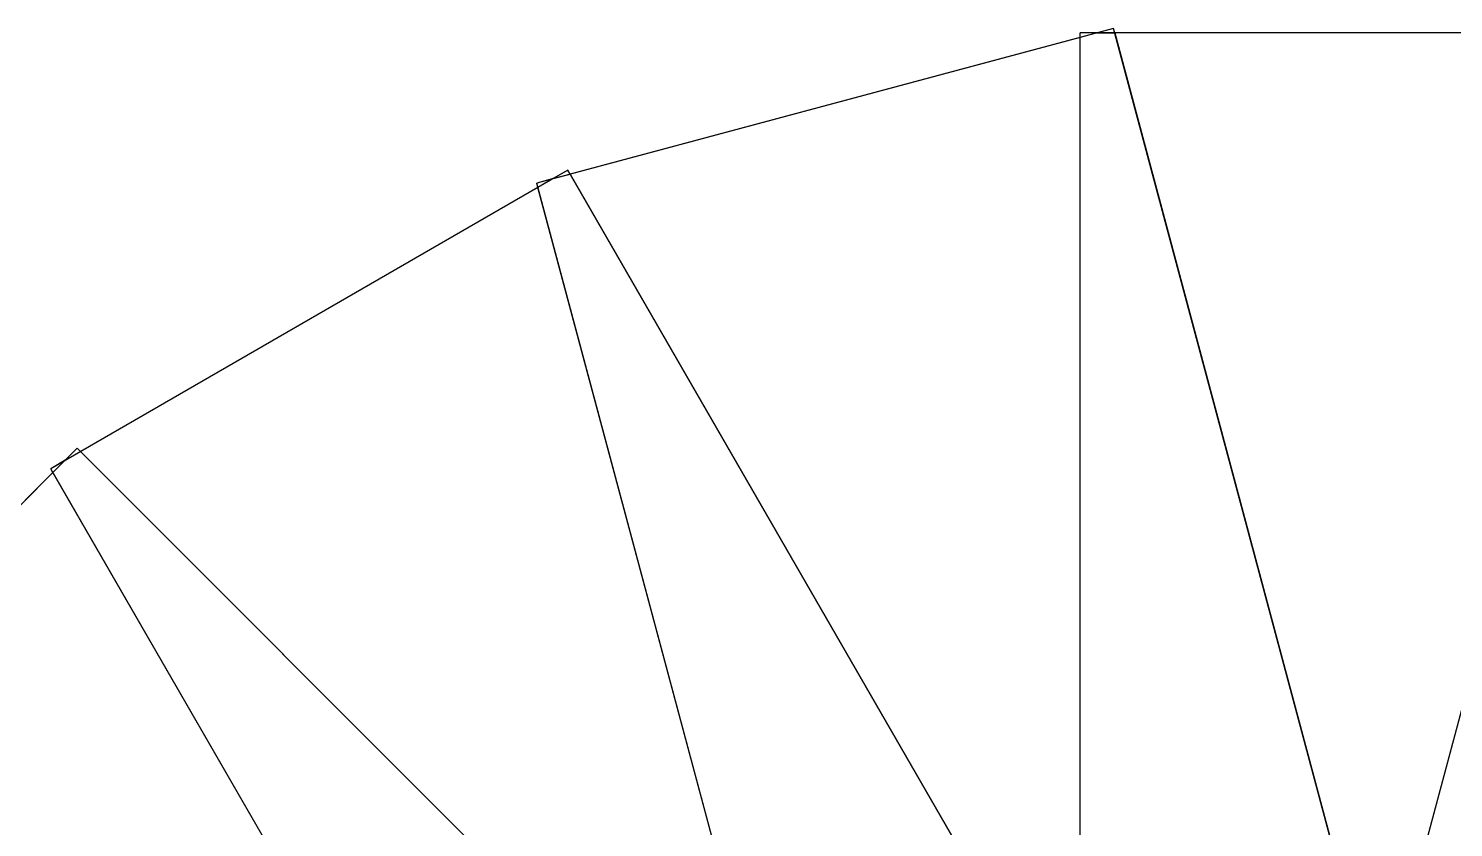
# Model space of a CAD drawing. Header units: millimetres. Extents: x -12.2 to 12.2, y -12.2 to 12.2.
# Drawn here: x -7.69 to 0.43, y 7.66 to 12.21 of the extents above; entities that cross this region are included whole.
import ezdxf

# ---------------------------------------------------------------- set-up
doc = ezdxf.new("R2010")
doc.units = ezdxf.units.MM
doc.layers.add('Part', color=7, linetype='CONTINUOUS')

msp = doc.modelspace()

# ---------------------------------------------------------------- linework, layer by layer
at = {"layer": 'Part'}
for p, q in [((-1.5108, 12.2069, 97.25), (-4.6058, 11.3776, 97.25)), ((-1.5108, 12.2069, 25.25), (-4.6058, 11.3776, 25.25)), ((-1.5108, 12.2069, 43.25), (-4.6058, 11.3776, 43.25)), ((-1.5108, 12.2069, 61.25), (-4.6058, 11.3776, 61.25)), ((-1.5108, 12.2069, 79.25), (-4.6058, 11.3776, 79.25)), ((-1.5108, 12.2069, 97.25), (-4.6058, 11.3776, 97.25)), ((-1.5108, 12.2069, 79.25), (-4.6058, 11.3776, 79.25)), ((-1.5108, 12.2069, 61.25), (-4.6058, 11.3776, 61.25)), ((-1.5108, 12.2069, 43.25), (-4.6058, 11.3776, 43.25)), ((-1.5108, 12.2069, 25.25), (-4.6058, 11.3776, 25.25)), ((-1.5108, 12.2069, 7.25), (-4.6058, 11.3776, 7.25)), ((-1.5108, 12.2069, 7.25), (-4.6058, 11.3776, 7.25)), ((-1.7, 4.7021, 94.5), (-1.7, 12.182, 94.5)), ((-1.7, 12.182, 94.5), (-1.7, 12.182, 96.5)), ((-1.7, 12.1562, 96.5), (-1.7, 12.182, 96.5)), ((-1.7, 4.7021, 94.5), (-1.7, 12.182, 94.5)), ((1.5042, 12.182, 94.5), (-1.7, 12.182, 94.5)), ((-1.7, 4.7021, 76.5), (-1.7, 12.182, 76.5)), ((-1.7, 12.182, 76.5), (-1.7, 12.182, 78.5)), ((-1.7, 12.1562, 78.5), (-1.7, 12.182, 78.5)), ((-1.7, 4.7021, 76.5), (-1.7, 12.182, 76.5)), ((1.5042, 12.182, 76.5), (-1.7, 12.182, 76.5)), ((-1.7, 4.7021, 58.5), (-1.7, 12.182, 58.5)), ((-1.7, 12.182, 58.5), (-1.7, 12.182, 60.5)), ((-1.7, 12.1562, 60.5), (-1.7, 12.182, 60.5)), ((-1.7, 4.7021, 58.5), (-1.7, 12.182, 58.5)), ((1.5042, 12.182, 58.5), (-1.7, 12.182, 58.5)), ((-1.7, 4.7021, 40.5), (-1.7, 12.182, 40.5)), ((-1.7, 12.182, 40.5), (-1.7, 12.182, 42.5)), ((-1.7, 12.1562, 42.5), (-1.7, 12.182, 42.5)), ((-1.7, 4.7021, 40.5), (-1.7, 12.182, 40.5)), ((1.5042, 12.182, 40.5), (-1.7, 12.182, 40.5)), ((-1.7, 4.7021, 22.5), (-1.7, 12.182, 22.5)), ((-1.7, 12.182, 22.5), (-1.7, 12.182, 24.5)), ((-1.7, 12.1562, 24.5), (-1.7, 12.182, 24.5)), ((-1.7, 4.7021, 22.5), (-1.7, 12.182, 22.5)), ((1.5042, 12.182, 22.5), (-1.7, 12.182, 22.5)), ((-1.6038, 12.182, 96.5), (-1.7, 12.182, 96.5)), ((-1.7, 12.182, 94.5), (-1.7, 12.182, 96.5)), ((1.5042, 12.182, 94.5), (-1.7, 12.182, 94.5)), ((-1.6038, 12.182, 96.5), (-1.7, 12.1562, 96.5)), ((-1.6038, 12.182, 96.5), (-1.7, 12.1562, 96.5)), ((-1.7, 12.1562, 96.5), (-1.7, 12.182, 96.5)), ((-1.6038, 12.182, 96.5), (-1.7, 12.182, 96.5)), ((-1.6038, 12.182, 78.5), (-1.7, 12.1562, 78.5)), ((-1.6038, 12.182, 78.5), (-1.7, 12.182, 78.5)), ((-1.7, 12.182, 76.5), (-1.7, 12.182, 78.5)), ((1.5042, 12.182, 76.5), (-1.7, 12.182, 76.5)), ((-1.6038, 12.182, 78.5), (-1.7, 12.1562, 78.5)), ((-1.7, 12.1562, 78.5), (-1.7, 12.182, 78.5)), ((-1.6038, 12.182, 78.5), (-1.7, 12.182, 78.5)), ((-1.6038, 12.182, 60.5), (-1.7, 12.1562, 60.5)), ((-1.6038, 12.182, 60.5), (-1.7, 12.182, 60.5)), ((-1.7, 12.182, 58.5), (-1.7, 12.182, 60.5)), ((1.5042, 12.182, 58.5), (-1.7, 12.182, 58.5)), ((-1.6038, 12.182, 60.5), (-1.7, 12.1562, 60.5)), ((-1.7, 12.1562, 60.5), (-1.7, 12.182, 60.5)), ((-1.6038, 12.182, 60.5), (-1.7, 12.182, 60.5)), ((-1.6038, 12.182, 42.5), (-1.7, 12.1562, 42.5)), ((-1.6038, 12.182, 42.5), (-1.7, 12.182, 42.5)), ((-1.7, 12.182, 40.5), (-1.7, 12.182, 42.5)), ((1.5042, 12.182, 40.5), (-1.7, 12.182, 40.5)), ((-1.6038, 12.182, 42.5), (-1.7, 12.1562, 42.5)), ((-1.7, 12.1562, 42.5), (-1.7, 12.182, 42.5)), ((-1.6038, 12.182, 42.5), (-1.7, 12.182, 42.5)), ((-1.6038, 12.182, 24.5), (-1.7, 12.1562, 24.5)), ((-1.6038, 12.182, 24.5), (-1.7, 12.182, 24.5)), ((-1.7, 12.182, 22.5), (-1.7, 12.182, 24.5)), ((1.5042, 12.182, 22.5), (-1.7, 12.182, 22.5)), ((-1.6038, 12.182, 24.5), (-1.7, 12.1562, 24.5)), ((-1.7, 12.1562, 24.5), (-1.7, 12.182, 24.5)), ((-1.6038, 12.182, 24.5), (-1.7, 12.182, 24.5)), ((-1.7, 5.7541, 4.5), (-1.7, 12.182, 4.5)), ((1.5042, 12.182, 4.5), (-1.7, 12.182, 4.5)), ((-1.7, 5.7541, 4.5), (-1.7, 12.182, 4.5)), ((-1.7, 12.182, 4.5), (-1.7, 12.182, 6.5)), ((-1.7, 12.1562, 6.5), (-1.7, 12.182, 6.5)), ((-1.6038, 12.182, 6.5), (-1.7, 12.1562, 6.5)), ((-1.6038, 12.182, 6.5), (-1.7, 12.182, 6.5)), ((-1.7, 12.182, 4.5), (-1.7, 12.182, 6.5)), ((1.5042, 12.182, 4.5), (-1.7, 12.182, 4.5)), ((-1.6038, 12.182, 6.5), (-1.7, 12.1562, 6.5)), ((-1.7, 12.1562, 6.5), (-1.7, 12.182, 6.5)), ((-1.6038, 12.182, 6.5), (-1.7, 12.182, 6.5)), ((-1.5108, 12.2069, 95.25), (-1.6038, 12.182, 95.25)), ((-1.5108, 12.2069, 95.25), (-1.6038, 12.182, 95.25)), ((-1.5108, 12.2069, 77.25), (-1.6038, 12.182, 77.25)), ((-1.5108, 12.2069, 59.25), (-1.6038, 12.182, 59.25)), ((-1.5108, 12.2069, 41.25), (-1.6038, 12.182, 41.25)), ((-1.5108, 12.2069, 23.25), (-1.6038, 12.182, 23.25)), ((-1.5108, 12.2069, 23.25), (-1.6038, 12.182, 23.25)), ((-1.5108, 12.2069, 41.25), (-1.6038, 12.182, 41.25)), ((-1.5108, 12.2069, 59.25), (-1.6038, 12.182, 59.25)), ((-1.5108, 12.2069, 77.25), (-1.6038, 12.182, 77.25)), ((-1.5108, 12.2069, 5.25), (-1.6038, 12.182, 5.25)), ((-1.5108, 12.2069, 5.25), (-1.6038, 12.182, 5.25)), ((-1.6038, 12.182, 95.25), (-1.5042, 12.182, 95.25)), ((-1.6038, 12.182, 95.25), (-1.6038, 12.182, 96.5)), ((-1.6038, 12.182, 95.25), (-1.5042, 12.182, 95.25)), ((-1.6038, 12.182, 95.25), (-1.6038, 12.182, 96.5)), ((-1.6038, 12.182, 77.25), (-1.6038, 12.182, 78.5)), ((-1.6038, 12.182, 77.25), (-1.5042, 12.182, 77.25)), ((-1.6038, 12.182, 77.25), (-1.6038, 12.182, 78.5)), ((-1.6038, 12.182, 59.25), (-1.6038, 12.182, 60.5)), ((-1.6038, 12.182, 59.25), (-1.5042, 12.182, 59.25)), ((-1.6038, 12.182, 59.25), (-1.6038, 12.182, 60.5)), ((-1.6038, 12.182, 41.25), (-1.6038, 12.182, 42.5)), ((-1.6038, 12.182, 41.25), (-1.5042, 12.182, 41.25)), ((-1.6038, 12.182, 41.25), (-1.6038, 12.182, 42.5)), ((-1.6038, 12.182, 23.25), (-1.6038, 12.182, 24.5)), ((-1.6038, 12.182, 23.25), (-1.5042, 12.182, 23.25)), ((-1.6038, 12.182, 23.25), (-1.6038, 12.182, 24.5)), ((-1.6038, 12.182, 23.25), (-1.5042, 12.182, 23.25)), ((-1.6038, 12.182, 41.25), (-1.5042, 12.182, 41.25)), ((-1.6038, 12.182, 59.25), (-1.5042, 12.182, 59.25)), ((-1.6038, 12.182, 77.25), (-1.5042, 12.182, 77.25)), ((-1.6038, 12.182, 5.25), (-1.6038, 12.182, 6.5)), ((-1.6038, 12.182, 5.25), (-1.5042, 12.182, 5.25)), ((-1.6038, 12.182, 5.25), (-1.5042, 12.182, 5.25)), ((-1.6038, 12.182, 5.25), (-1.6038, 12.182, 6.5)), ((-1.5042, 12.182, 95.25), (-1.5108, 12.2069, 95.25)), ((-1.5108, 12.2069, 95.25), (-1.5108, 12.2069, 97.25)), ((0.4251, 4.9819, 97.25), (-1.5108, 12.2069, 97.25)), ((0.4251, 4.9819, 97.25), (-1.5108, 12.2069, 97.25)), ((-1.5042, 12.182, 23.25), (-1.5108, 12.2069, 23.25)), ((-1.5108, 12.2069, 23.25), (-1.5108, 12.2069, 25.25)), ((0.4251, 4.9819, 25.25), (-1.5108, 12.2069, 25.25)), ((0.4251, 4.9819, 25.25), (-1.5108, 12.2069, 25.25)), ((-1.5042, 12.182, 41.25), (-1.5108, 12.2069, 41.25)), ((-1.5108, 12.2069, 41.25), (-1.5108, 12.2069, 43.25)), ((0.4251, 4.9819, 43.25), (-1.5108, 12.2069, 43.25)), ((0.4251, 4.9819, 43.25), (-1.5108, 12.2069, 43.25)), ((-1.5042, 12.182, 59.25), (-1.5108, 12.2069, 59.25)), ((-1.5108, 12.2069, 59.25), (-1.5108, 12.2069, 61.25)), ((0.4251, 4.9819, 61.25), (-1.5108, 12.2069, 61.25)), ((0.4251, 4.9819, 61.25), (-1.5108, 12.2069, 61.25)), ((-1.5042, 12.182, 77.25), (-1.5108, 12.2069, 77.25)), ((-1.5108, 12.2069, 77.25), (-1.5108, 12.2069, 79.25)), ((0.4251, 4.9819, 79.25), (-1.5108, 12.2069, 79.25)), ((0.4251, 4.9819, 79.25), (-1.5108, 12.2069, 79.25)), ((-1.5042, 12.182, 95.25), (-1.5108, 12.2069, 95.25)), ((-1.5108, 12.2069, 95.25), (-1.5108, 12.2069, 97.25)), ((-1.5108, 12.2069, 77.25), (-1.5108, 12.2069, 79.25)), ((-1.5108, 12.2069, 59.25), (-1.5108, 12.2069, 61.25)), ((-1.5108, 12.2069, 41.25), (-1.5108, 12.2069, 43.25)), ((-1.5108, 12.2069, 23.25), (-1.5108, 12.2069, 25.25)), ((-1.5042, 12.182, 23.25), (-1.5108, 12.2069, 23.25)), ((-1.5042, 12.182, 41.25), (-1.5108, 12.2069, 41.25)), ((-1.5042, 12.182, 59.25), (-1.5108, 12.2069, 59.25)), ((-1.5042, 12.182, 77.25), (-1.5108, 12.2069, 77.25)), ((0.1528, 5.9981, 7.25), (-1.5108, 12.2069, 7.25)), ((-1.5042, 12.182, 5.25), (-1.5108, 12.2069, 5.25)), ((-1.5108, 12.2069, 5.25), (-1.5108, 12.2069, 7.25)), ((0.1528, 5.9981, 7.25), (-1.5108, 12.2069, 7.25)), ((-1.5108, 12.2069, 5.25), (-1.5108, 12.2069, 7.25)), ((-1.5042, 12.182, 5.25), (-1.5108, 12.2069, 5.25)), ((-1.5042, 12.182, 96.5), (0.4251, 4.9819, 96.5)), ((1.7, 12.182, 96.5), (-1.5042, 12.182, 96.5)), ((-1.5042, 12.182, 96.5), (0.4251, 4.9819, 96.5)), ((-1.5042, 12.182, 95.25), (-1.5042, 12.182, 96.5)), ((-1.5042, 12.182, 24.5), (0.4251, 4.9819, 24.5)), ((1.7, 12.182, 24.5), (-1.5042, 12.182, 24.5)), ((-1.5042, 12.182, 24.5), (0.4251, 4.9819, 24.5)), ((-1.5042, 12.182, 23.25), (-1.5042, 12.182, 24.5)), ((-1.5042, 12.182, 42.5), (0.4251, 4.9819, 42.5)), ((1.7, 12.182, 42.5), (-1.5042, 12.182, 42.5)), ((-1.5042, 12.182, 42.5), (0.4251, 4.9819, 42.5)), ((-1.5042, 12.182, 41.25), (-1.5042, 12.182, 42.5)), ((-1.5042, 12.182, 60.5), (0.4251, 4.9819, 60.5)), ((1.7, 12.182, 60.5), (-1.5042, 12.182, 60.5)), ((-1.5042, 12.182, 60.5), (0.4251, 4.9819, 60.5)), ((-1.5042, 12.182, 59.25), (-1.5042, 12.182, 60.5)), ((-1.5042, 12.182, 78.5), (0.4251, 4.9819, 78.5)), ((1.7, 12.182, 78.5), (-1.5042, 12.182, 78.5)), ((-1.5042, 12.182, 78.5), (0.4251, 4.9819, 78.5)), ((-1.5042, 12.182, 77.25), (-1.5042, 12.182, 78.5)), ((1.7, 12.182, 96.5), (-1.5042, 12.182, 96.5)), ((-1.5042, 12.182, 95.25), (-1.5042, 12.182, 96.5)), ((1.7, 12.182, 78.5), (-1.5042, 12.182, 78.5)), ((-1.5042, 12.182, 77.25), (-1.5042, 12.182, 78.5)), ((1.7, 12.182, 60.5), (-1.5042, 12.182, 60.5)), ((-1.5042, 12.182, 59.25), (-1.5042, 12.182, 60.5)), ((1.7, 12.182, 42.5), (-1.5042, 12.182, 42.5)), ((-1.5042, 12.182, 41.25), (-1.5042, 12.182, 42.5)), ((1.7, 12.182, 24.5), (-1.5042, 12.182, 24.5)), ((-1.5042, 12.182, 23.25), (-1.5042, 12.182, 24.5)), ((-1.5042, 12.182, 6.5), (0.1528, 5.9981, 6.5)), ((-1.5042, 12.182, 5.25), (-1.5042, 12.182, 6.5)), ((-1.5042, 12.182, 6.5), (0.1528, 5.9981, 6.5)), ((1.7, 12.182, 6.5), (-1.5042, 12.182, 6.5)), ((1.7, 12.182, 6.5), (-1.5042, 12.182, 6.5)), ((-1.5042, 12.182, 5.25), (-1.5042, 12.182, 6.5)), ((-0.4251, 4.9819, 93.75), (1.5108, 12.2069, 93.75)), ((-0.4251, 4.9819, 93.75), (1.5108, 12.2069, 93.75)), ((-0.4251, 4.9819, 75.75), (1.5108, 12.2069, 75.75)), ((-0.4251, 4.9819, 75.75), (1.5108, 12.2069, 75.75)), ((-0.4251, 4.9819, 57.75), (1.5108, 12.2069, 57.75)), ((-0.4251, 4.9819, 57.75), (1.5108, 12.2069, 57.75)), ((-0.4251, 4.9819, 39.75), (1.5108, 12.2069, 39.75)), ((-0.4251, 4.9819, 39.75), (1.5108, 12.2069, 39.75)), ((-0.4251, 4.9819, 21.75), (1.5108, 12.2069, 21.75)), ((-0.4251, 4.9819, 21.75), (1.5108, 12.2069, 21.75)), ((-0.4251, 4.9819, 3.75), (1.5108, 12.2069, 3.75)), ((-0.4251, 4.9819, 3.75), (1.5108, 12.2069, 3.75)), ((-0.4251, 4.9819, 94.5), (1.5042, 12.182, 94.5)), ((-0.4251, 4.9819, 94.5), (1.5042, 12.182, 94.5)), ((-0.4251, 4.9819, 76.5), (1.5042, 12.182, 76.5)), ((-0.4251, 4.9819, 76.5), (1.5042, 12.182, 76.5)), ((-0.4251, 4.9819, 58.5), (1.5042, 12.182, 58.5)), ((-0.4251, 4.9819, 58.5), (1.5042, 12.182, 58.5)), ((-0.4251, 4.9819, 40.5), (1.5042, 12.182, 40.5)), ((-0.4251, 4.9819, 40.5), (1.5042, 12.182, 40.5)), ((-0.4251, 4.9819, 22.5), (1.5042, 12.182, 22.5)), ((-0.4251, 4.9819, 22.5), (1.5042, 12.182, 22.5)), ((-0.1528, 5.9981, 4.5), (1.5042, 12.182, 4.5)), ((-0.1528, 5.9981, 4.5), (1.5042, 12.182, 4.5)), ((-1.7, 12.1562, 95.25), (-4.795, 11.3269, 95.25)), ((-1.7, 12.1562, 77.25), (-4.795, 11.3269, 77.25)), ((-1.7, 12.1562, 59.25), (-4.795, 11.3269, 59.25)), ((-1.7, 12.1562, 41.25), (-4.795, 11.3269, 41.25)), ((-1.7, 12.1562, 23.25), (-4.795, 11.3269, 23.25)), ((-1.7, 12.1562, 95.25), (-4.795, 11.3269, 95.25)), ((-1.7, 12.1562, 77.25), (-4.795, 11.3269, 77.25)), ((-1.7, 12.1562, 59.25), (-4.795, 11.3269, 59.25)), ((-1.7, 12.1562, 41.25), (-4.795, 11.3269, 41.25)), ((-1.7, 12.1562, 23.25), (-4.795, 11.3269, 23.25)), ((-1.7, 12.1562, 5.25), (-4.795, 11.3269, 5.25)), ((-1.7, 12.1562, 5.25), (-4.795, 11.3269, 5.25)), ((-1.7, 4.7021, 95.25), (-1.7, 12.1562, 95.25)), ((-1.7, 12.1562, 96.5), (-1.7, 12.1562, 95.25)), ((-1.7, 4.7021, 95.25), (-1.7, 12.1562, 95.25)), ((-1.7, 4.7021, 77.25), (-1.7, 12.1562, 77.25)), ((-1.7, 12.1562, 78.5), (-1.7, 12.1562, 77.25)), ((-1.7, 4.7021, 77.25), (-1.7, 12.1562, 77.25)), ((-1.7, 4.7021, 59.25), (-1.7, 12.1562, 59.25)), ((-1.7, 12.1562, 60.5), (-1.7, 12.1562, 59.25)), ((-1.7, 4.7021, 59.25), (-1.7, 12.1562, 59.25)), ((-1.7, 4.7021, 41.25), (-1.7, 12.1562, 41.25)), ((-1.7, 12.1562, 42.5), (-1.7, 12.1562, 41.25)), ((-1.7, 4.7021, 41.25), (-1.7, 12.1562, 41.25)), ((-1.7, 4.7021, 23.25), (-1.7, 12.1562, 23.25)), ((-1.7, 12.1562, 24.5), (-1.7, 12.1562, 23.25)), ((-1.7, 4.7021, 23.25), (-1.7, 12.1562, 23.25)), ((-1.7, 12.1562, 96.5), (-1.7, 12.1562, 95.25)), ((-1.7, 12.1562, 78.5), (-1.7, 12.1562, 77.25)), ((-1.7, 12.1562, 60.5), (-1.7, 12.1562, 59.25)), ((-1.7, 12.1562, 42.5), (-1.7, 12.1562, 41.25)), ((-1.7, 12.1562, 24.5), (-1.7, 12.1562, 23.25)), ((-1.7, 12.1562, 6.5), (-1.7, 12.1562, 5.25)), ((-1.7, 5.7541, 5.25), (-1.7, 12.1562, 5.25)), ((-1.7, 5.7541, 5.25), (-1.7, 12.1562, 5.25)), ((-1.7, 12.1562, 6.5), (-1.7, 12.1562, 5.25)), ((-4.6187, 11.3999, 98), (-7.3936, 9.7978, 98)), ((-4.6187, 11.3999, 26), (-7.3936, 9.7978, 26)), ((-4.6187, 11.3999, 44), (-7.3936, 9.7978, 44)), ((-4.6187, 11.3999, 62), (-7.3936, 9.7978, 62)), ((-4.6187, 11.3999, 80), (-7.3936, 9.7978, 80)), ((-4.6187, 11.3999, 98), (-7.3936, 9.7978, 98)), ((-4.6187, 11.3999, 80), (-7.3936, 9.7978, 80)), ((-4.6187, 11.3999, 62), (-7.3936, 9.7978, 62)), ((-4.6187, 11.3999, 44), (-7.3936, 9.7978, 44)), ((-4.6187, 11.3999, 26), (-7.3936, 9.7978, 26)), ((-4.6187, 11.3999, 8), (-7.3936, 9.7978, 8)), ((-4.6187, 11.3999, 8), (-7.3936, 9.7978, 8)), ((-4.6187, 11.3999, 96), (-4.7021, 11.3518, 96)), ((-4.6187, 11.3999, 96), (-4.7021, 11.3518, 96)), ((-4.6187, 11.3999, 78), (-4.7021, 11.3518, 78)), ((-4.6187, 11.3999, 60), (-4.7021, 11.3518, 60)), ((-4.6187, 11.3999, 42), (-4.7021, 11.3518, 42)), ((-4.6187, 11.3999, 24), (-4.7021, 11.3518, 24)), ((-4.6187, 11.3999, 24), (-4.7021, 11.3518, 24)), ((-4.6187, 11.3999, 42), (-4.7021, 11.3518, 42)), ((-4.6187, 11.3999, 60), (-4.7021, 11.3518, 60)), ((-4.6187, 11.3999, 78), (-4.7021, 11.3518, 78)), ((-4.6187, 11.3999, 6), (-4.7021, 11.3518, 6)), ((-4.6187, 11.3999, 6), (-4.7021, 11.3518, 6)), ((-4.7021, 11.3518, 96), (-4.6058, 11.3776, 96)), ((-4.7021, 11.3518, 96), (-4.6058, 11.3776, 96)), ((-4.7021, 11.3518, 78), (-4.6058, 11.3776, 78)), ((-4.7021, 11.3518, 60), (-4.6058, 11.3776, 60)), ((-4.7021, 11.3518, 42), (-4.6058, 11.3776, 42)), ((-4.7021, 11.3518, 24), (-4.6058, 11.3776, 24)), ((-4.7021, 11.3518, 24), (-4.6058, 11.3776, 24)), ((-4.7021, 11.3518, 42), (-4.6058, 11.3776, 42)), ((-4.7021, 11.3518, 60), (-4.6058, 11.3776, 60)), ((-4.7021, 11.3518, 78), (-4.6058, 11.3776, 78)), ((-4.7021, 11.3518, 6), (-4.6058, 11.3776, 6)), ((-4.7021, 11.3518, 6), (-4.6058, 11.3776, 6)), ((-4.6058, 11.3776, 96), (-4.6187, 11.3999, 96)), ((-4.6187, 11.3999, 96), (-4.6187, 11.3999, 98)), ((-0.8788, 4.9222, 98), (-4.6187, 11.3999, 98)), ((-0.8788, 4.9222, 98), (-4.6187, 11.3999, 98)), ((-4.6058, 11.3776, 24), (-4.6187, 11.3999, 24)), ((-4.6187, 11.3999, 24), (-4.6187, 11.3999, 26)), ((-0.8788, 4.9222, 26), (-4.6187, 11.3999, 26)), ((-0.8788, 4.9222, 26), (-4.6187, 11.3999, 26)), ((-4.6058, 11.3776, 42), (-4.6187, 11.3999, 42)), ((-4.6187, 11.3999, 42), (-4.6187, 11.3999, 44)), ((-0.8788, 4.9222, 44), (-4.6187, 11.3999, 44)), ((-0.8788, 4.9222, 44), (-4.6187, 11.3999, 44)), ((-4.6058, 11.3776, 60), (-4.6187, 11.3999, 60)), ((-4.6187, 11.3999, 60), (-4.6187, 11.3999, 62)), ((-0.8788, 4.9222, 62), (-4.6187, 11.3999, 62)), ((-0.8788, 4.9222, 62), (-4.6187, 11.3999, 62)), ((-4.6058, 11.3776, 78), (-4.6187, 11.3999, 78)), ((-4.6187, 11.3999, 78), (-4.6187, 11.3999, 80)), ((-0.8788, 4.9222, 80), (-4.6187, 11.3999, 80)), ((-0.8788, 4.9222, 80), (-4.6187, 11.3999, 80)), ((-4.6058, 11.3776, 96), (-4.6187, 11.3999, 96)), ((-4.6187, 11.3999, 96), (-4.6187, 11.3999, 98)), ((-4.6187, 11.3999, 78), (-4.6187, 11.3999, 80)), ((-4.6187, 11.3999, 60), (-4.6187, 11.3999, 62)), ((-4.6187, 11.3999, 42), (-4.6187, 11.3999, 44)), ((-4.6187, 11.3999, 24), (-4.6187, 11.3999, 26)), ((-4.6058, 11.3776, 24), (-4.6187, 11.3999, 24)), ((-4.6058, 11.3776, 42), (-4.6187, 11.3999, 42)), ((-4.6058, 11.3776, 60), (-4.6187, 11.3999, 60)), ((-4.6058, 11.3776, 78), (-4.6187, 11.3999, 78)), ((-1.4048, 5.8332, 8), (-4.6187, 11.3999, 8)), ((-4.6058, 11.3776, 6), (-4.6187, 11.3999, 6)), ((-4.6187, 11.3999, 6), (-4.6187, 11.3999, 8)), ((-1.4048, 5.8332, 8), (-4.6187, 11.3999, 8)), ((-4.6187, 11.3999, 6), (-4.6187, 11.3999, 8)), ((-4.6058, 11.3776, 6), (-4.6187, 11.3999, 6)), ((-4.6058, 11.3776, 97.25), (-0.8788, 4.9222, 97.25)), ((-4.6058, 11.3776, 97.25), (-0.8788, 4.9222, 97.25)), ((-4.6058, 11.3776, 96), (-4.6058, 11.3776, 97.25)), ((-4.6058, 11.3776, 25.25), (-0.8788, 4.9222, 25.25)), ((-4.6058, 11.3776, 25.25), (-0.8788, 4.9222, 25.25)), ((-4.6058, 11.3776, 24), (-4.6058, 11.3776, 25.25)), ((-4.6058, 11.3776, 43.25), (-0.8788, 4.9222, 43.25)), ((-4.6058, 11.3776, 43.25), (-0.8788, 4.9222, 43.25)), ((-4.6058, 11.3776, 42), (-4.6058, 11.3776, 43.25)), ((-4.6058, 11.3776, 61.25), (-0.8788, 4.9222, 61.25)), ((-4.6058, 11.3776, 61.25), (-0.8788, 4.9222, 61.25)), ((-4.6058, 11.3776, 60), (-4.6058, 11.3776, 61.25)), ((-4.6058, 11.3776, 79.25), (-0.8788, 4.9222, 79.25)), ((-4.6058, 11.3776, 79.25), (-0.8788, 4.9222, 79.25)), ((-4.6058, 11.3776, 78), (-4.6058, 11.3776, 79.25)), ((-4.6058, 11.3776, 96), (-4.6058, 11.3776, 97.25)), ((-4.6058, 11.3776, 78), (-4.6058, 11.3776, 79.25)), ((-4.6058, 11.3776, 60), (-4.6058, 11.3776, 61.25)), ((-4.6058, 11.3776, 42), (-4.6058, 11.3776, 43.25)), ((-4.6058, 11.3776, 24), (-4.6058, 11.3776, 25.25)), ((-4.6058, 11.3776, 7.25), (-1.4048, 5.8332, 7.25)), ((-4.6058, 11.3776, 6), (-4.6058, 11.3776, 7.25)), ((-4.6058, 11.3776, 7.25), (-1.4048, 5.8332, 7.25)), ((-4.6058, 11.3776, 6), (-4.6058, 11.3776, 7.25)), ((-4.7883, 11.302, 96), (-7.5632, 9.6999, 96)), ((-4.7883, 11.302, 78), (-7.5632, 9.6999, 78)), ((-4.7883, 11.302, 60), (-7.5632, 9.6999, 60)), ((-4.7883, 11.302, 42), (-7.5632, 9.6999, 42)), ((-4.7883, 11.302, 24), (-7.5632, 9.6999, 24)), ((-4.7883, 11.302, 96), (-7.5632, 9.6999, 96)), ((-4.7883, 11.302, 78), (-7.5632, 9.6999, 78)), ((-4.7883, 11.302, 60), (-7.5632, 9.6999, 60)), ((-4.7883, 11.302, 42), (-7.5632, 9.6999, 42)), ((-4.7883, 11.302, 24), (-7.5632, 9.6999, 24)), ((-4.7883, 11.302, 6), (-7.5632, 9.6999, 6)), ((-4.7883, 11.302, 6), (-7.5632, 9.6999, 6)), ((-4.7021, 11.3518, 97.25), (-4.795, 11.3269, 97.25)), ((-4.7021, 11.3518, 97.25), (-4.795, 11.3269, 97.25)), ((-4.7021, 11.3518, 79.25), (-4.795, 11.3269, 79.25)), ((-4.7021, 11.3518, 79.25), (-4.795, 11.3269, 79.25)), ((-4.7021, 11.3518, 61.25), (-4.795, 11.3269, 61.25)), ((-4.7021, 11.3518, 61.25), (-4.795, 11.3269, 61.25)), ((-4.7021, 11.3518, 43.25), (-4.795, 11.3269, 43.25)), ((-4.7021, 11.3518, 43.25), (-4.795, 11.3269, 43.25)), ((-4.7021, 11.3518, 25.25), (-4.795, 11.3269, 25.25)), ((-4.7021, 11.3518, 25.25), (-4.795, 11.3269, 25.25)), ((-4.7021, 11.3518, 7.25), (-4.795, 11.3269, 7.25)), ((-4.7021, 11.3518, 7.25), (-4.795, 11.3269, 7.25)), ((-2.8591, 4.1019, 95.25), (-4.795, 11.3269, 95.25)), ((-4.795, 11.3269, 95.25), (-4.795, 11.3269, 97.25)), ((-4.7883, 11.302, 97.25), (-4.795, 11.3269, 97.25)), ((-2.8591, 4.1019, 95.25), (-4.795, 11.3269, 95.25)), ((-2.8591, 4.1019, 77.25), (-4.795, 11.3269, 77.25)), ((-4.795, 11.3269, 77.25), (-4.795, 11.3269, 79.25)), ((-4.7883, 11.302, 79.25), (-4.795, 11.3269, 79.25)), ((-2.8591, 4.1019, 77.25), (-4.795, 11.3269, 77.25)), ((-2.8591, 4.1019, 59.25), (-4.795, 11.3269, 59.25)), ((-4.795, 11.3269, 59.25), (-4.795, 11.3269, 61.25)), ((-4.7883, 11.302, 61.25), (-4.795, 11.3269, 61.25)), ((-2.8591, 4.1019, 59.25), (-4.795, 11.3269, 59.25)), ((-2.8591, 4.1019, 41.25), (-4.795, 11.3269, 41.25)), ((-4.795, 11.3269, 41.25), (-4.795, 11.3269, 43.25)), ((-4.7883, 11.302, 43.25), (-4.795, 11.3269, 43.25)), ((-2.8591, 4.1019, 41.25), (-4.795, 11.3269, 41.25)), ((-2.8591, 4.1019, 23.25), (-4.795, 11.3269, 23.25)), ((-4.795, 11.3269, 23.25), (-4.795, 11.3269, 25.25)), ((-4.7883, 11.302, 25.25), (-4.795, 11.3269, 25.25)), ((-2.8591, 4.1019, 23.25), (-4.795, 11.3269, 23.25)), ((-4.795, 11.3269, 95.25), (-4.795, 11.3269, 97.25)), ((-4.7883, 11.302, 97.25), (-4.795, 11.3269, 97.25)), ((-4.795, 11.3269, 77.25), (-4.795, 11.3269, 79.25)), ((-4.7883, 11.302, 79.25), (-4.795, 11.3269, 79.25)), ((-4.795, 11.3269, 59.25), (-4.795, 11.3269, 61.25)), ((-4.7883, 11.302, 61.25), (-4.795, 11.3269, 61.25)), ((-4.795, 11.3269, 41.25), (-4.795, 11.3269, 43.25)), ((-4.7883, 11.302, 43.25), (-4.795, 11.3269, 43.25)), ((-4.795, 11.3269, 23.25), (-4.795, 11.3269, 25.25)), ((-4.7883, 11.302, 25.25), (-4.795, 11.3269, 25.25)), ((-3.1314, 5.1181, 5.25), (-4.795, 11.3269, 5.25)), ((-3.1314, 5.1181, 5.25), (-4.795, 11.3269, 5.25)), ((-4.795, 11.3269, 5.25), (-4.795, 11.3269, 7.25)), ((-4.7883, 11.302, 7.25), (-4.795, 11.3269, 7.25)), ((-4.795, 11.3269, 5.25), (-4.795, 11.3269, 7.25)), ((-4.7883, 11.302, 7.25), (-4.795, 11.3269, 7.25)), ((-4.7021, 11.3518, 97.25), (-4.7883, 11.302, 97.25)), ((-4.7021, 11.3518, 97.25), (-4.7883, 11.302, 97.25)), ((-4.7021, 11.3518, 79.25), (-4.7883, 11.302, 79.25)), ((-4.7021, 11.3518, 79.25), (-4.7883, 11.302, 79.25)), ((-4.7021, 11.3518, 61.25), (-4.7883, 11.302, 61.25)), ((-4.7021, 11.3518, 61.25), (-4.7883, 11.302, 61.25)), ((-4.7021, 11.3518, 43.25), (-4.7883, 11.302, 43.25)), ((-4.7021, 11.3518, 43.25), (-4.7883, 11.302, 43.25)), ((-4.7021, 11.3518, 25.25), (-4.7883, 11.302, 25.25)), ((-4.7021, 11.3518, 25.25), (-4.7883, 11.302, 25.25)), ((-4.7021, 11.3518, 7.25), (-4.7883, 11.302, 7.25)), ((-4.7021, 11.3518, 7.25), (-4.7883, 11.302, 7.25)), ((-2.8591, 4.1019, 96), (-4.7883, 11.302, 96)), ((-4.7883, 11.302, 97.25), (-4.7883, 11.302, 96)), ((-2.8591, 4.1019, 96), (-4.7883, 11.302, 96)), ((-2.8591, 4.1019, 78), (-4.7883, 11.302, 78)), ((-4.7883, 11.302, 79.25), (-4.7883, 11.302, 78)), ((-2.8591, 4.1019, 78), (-4.7883, 11.302, 78)), ((-2.8591, 4.1019, 60), (-4.7883, 11.302, 60)), ((-4.7883, 11.302, 61.25), (-4.7883, 11.302, 60)), ((-2.8591, 4.1019, 60), (-4.7883, 11.302, 60)), ((-2.8591, 4.1019, 42), (-4.7883, 11.302, 42)), ((-4.7883, 11.302, 43.25), (-4.7883, 11.302, 42)), ((-2.8591, 4.1019, 42), (-4.7883, 11.302, 42)), ((-2.8591, 4.1019, 24), (-4.7883, 11.302, 24)), ((-4.7883, 11.302, 25.25), (-4.7883, 11.302, 24)), ((-2.8591, 4.1019, 24), (-4.7883, 11.302, 24)), ((-4.7883, 11.302, 97.25), (-4.7883, 11.302, 96)), ((-4.7883, 11.302, 79.25), (-4.7883, 11.302, 78)), ((-4.7883, 11.302, 61.25), (-4.7883, 11.302, 60)), ((-4.7883, 11.302, 43.25), (-4.7883, 11.302, 42)), ((-4.7883, 11.302, 25.25), (-4.7883, 11.302, 24)), ((-4.7883, 11.302, 7.25), (-4.7883, 11.302, 6)), ((-3.1314, 5.1181, 6), (-4.7883, 11.302, 6)), ((-3.1314, 5.1181, 6), (-4.7883, 11.302, 6)), ((-4.7883, 11.302, 7.25), (-4.7883, 11.302, 6)), ((-4.7021, 11.3518, 96), (-4.7021, 11.3518, 97.25)), ((-4.7021, 11.3518, 96), (-4.7021, 11.3518, 97.25)), ((-4.7021, 11.3518, 78), (-4.7021, 11.3518, 79.25)), ((-4.7021, 11.3518, 78), (-4.7021, 11.3518, 79.25)), ((-4.7021, 11.3518, 60), (-4.7021, 11.3518, 61.25)), ((-4.7021, 11.3518, 60), (-4.7021, 11.3518, 61.25)), ((-4.7021, 11.3518, 42), (-4.7021, 11.3518, 43.25)), ((-4.7021, 11.3518, 42), (-4.7021, 11.3518, 43.25)), ((-4.7021, 11.3518, 24), (-4.7021, 11.3518, 25.25)), ((-4.7021, 11.3518, 24), (-4.7021, 11.3518, 25.25)), ((-4.7021, 11.3518, 6), (-4.7021, 11.3518, 7.25)), ((-4.7021, 11.3518, 6), (-4.7021, 11.3518, 7.25)), ((-7.4119, 9.816, 98.75), (-9.6776, 7.5503, 98.75)), ((-7.4119, 9.816, 26.75), (-9.6776, 7.5503, 26.75)), ((-7.4119, 9.816, 44.75), (-9.6776, 7.5503, 44.75)), ((-7.4119, 9.816, 62.75), (-9.6776, 7.5503, 62.75)), ((-7.4119, 9.816, 80.75), (-9.6776, 7.5503, 80.75)), ((-7.4119, 9.816, 98.75), (-9.6776, 7.5503, 98.75)), ((-7.4119, 9.816, 80.75), (-9.6776, 7.5503, 80.75)), ((-7.4119, 9.816, 62.75), (-9.6776, 7.5503, 62.75)), ((-7.4119, 9.816, 44.75), (-9.6776, 7.5503, 44.75)), ((-7.4119, 9.816, 26.75), (-9.6776, 7.5503, 26.75)), ((-7.4119, 9.816, 8.75), (-9.6776, 7.5503, 8.75)), ((-7.4119, 9.816, 8.75), (-9.6776, 7.5503, 8.75)), ((-7.4799, 9.748, 98), (-7.5632, 9.6999, 98)), ((-7.4799, 9.748, 98), (-7.5632, 9.6999, 98)), ((-7.4799, 9.748, 80), (-7.5632, 9.6999, 80)), ((-7.4799, 9.748, 80), (-7.5632, 9.6999, 80)), ((-7.4799, 9.748, 62), (-7.5632, 9.6999, 62)), ((-7.4799, 9.748, 62), (-7.5632, 9.6999, 62)), ((-7.4799, 9.748, 44), (-7.5632, 9.6999, 44)), ((-7.4799, 9.748, 44), (-7.5632, 9.6999, 44)), ((-7.4799, 9.748, 26), (-7.5632, 9.6999, 26)), ((-7.4799, 9.748, 26), (-7.5632, 9.6999, 26)), ((-7.4799, 9.748, 8), (-7.5632, 9.6999, 8)), ((-7.4799, 9.748, 8), (-7.5632, 9.6999, 8)), ((-7.4799, 9.748, 98), (-7.5503, 9.6776, 98)), ((-7.4799, 9.748, 98), (-7.5503, 9.6776, 98)), ((-7.4799, 9.748, 80), (-7.5503, 9.6776, 80)), ((-7.4799, 9.748, 80), (-7.5503, 9.6776, 80)), ((-7.4799, 9.748, 62), (-7.5503, 9.6776, 62)), ((-7.4799, 9.748, 62), (-7.5503, 9.6776, 62)), ((-7.4799, 9.748, 44), (-7.5503, 9.6776, 44)), ((-7.4799, 9.748, 44), (-7.5503, 9.6776, 44)), ((-7.4799, 9.748, 26), (-7.5503, 9.6776, 26)), ((-7.4799, 9.748, 26), (-7.5503, 9.6776, 26)), ((-7.4799, 9.748, 8), (-7.5503, 9.6776, 8)), ((-7.4799, 9.748, 8), (-7.5503, 9.6776, 8)), ((-7.4119, 9.816, 96.75), (-7.4799, 9.748, 96.75)), ((-7.4119, 9.816, 96.75), (-7.4799, 9.748, 96.75)), ((-7.4119, 9.816, 78.75), (-7.4799, 9.748, 78.75)), ((-7.4119, 9.816, 60.75), (-7.4799, 9.748, 60.75)), ((-7.4119, 9.816, 42.75), (-7.4799, 9.748, 42.75)), ((-7.4119, 9.816, 24.75), (-7.4799, 9.748, 24.75)), ((-7.4119, 9.816, 24.75), (-7.4799, 9.748, 24.75)), ((-7.4119, 9.816, 42.75), (-7.4799, 9.748, 42.75)), ((-7.4119, 9.816, 60.75), (-7.4799, 9.748, 60.75)), ((-7.4119, 9.816, 78.75), (-7.4799, 9.748, 78.75)), ((-7.4119, 9.816, 6.75), (-7.4799, 9.748, 6.75)), ((-7.4119, 9.816, 6.75), (-7.4799, 9.748, 6.75)), ((-7.4799, 9.748, 96.75), (-7.3936, 9.7978, 96.75)), ((-7.4799, 9.748, 96.75), (-7.3936, 9.7978, 96.75)), ((-7.4799, 9.748, 78.75), (-7.3936, 9.7978, 78.75)), ((-7.4799, 9.748, 60.75), (-7.3936, 9.7978, 60.75)), ((-7.4799, 9.748, 42.75), (-7.3936, 9.7978, 42.75)), ((-7.4799, 9.748, 24.75), (-7.3936, 9.7978, 24.75)), ((-7.4799, 9.748, 24.75), (-7.3936, 9.7978, 24.75)), ((-7.4799, 9.748, 42.75), (-7.3936, 9.7978, 42.75)), ((-7.4799, 9.748, 60.75), (-7.3936, 9.7978, 60.75)), ((-7.4799, 9.748, 78.75), (-7.3936, 9.7978, 78.75)), ((-7.4799, 9.748, 6.75), (-7.3936, 9.7978, 6.75)), ((-7.4799, 9.748, 6.75), (-7.3936, 9.7978, 6.75)), ((-7.4799, 9.748, 96.75), (-7.4799, 9.748, 98)), ((-7.4799, 9.748, 96.75), (-7.4799, 9.748, 98)), ((-7.4799, 9.748, 78.75), (-7.4799, 9.748, 80)), ((-7.4799, 9.748, 78.75), (-7.4799, 9.748, 80)), ((-7.4799, 9.748, 60.75), (-7.4799, 9.748, 62)), ((-7.4799, 9.748, 60.75), (-7.4799, 9.748, 62)), ((-7.4799, 9.748, 42.75), (-7.4799, 9.748, 44)), ((-7.4799, 9.748, 42.75), (-7.4799, 9.748, 44)), ((-7.4799, 9.748, 24.75), (-7.4799, 9.748, 26)), ((-7.4799, 9.748, 24.75), (-7.4799, 9.748, 26)), ((-7.4799, 9.748, 6.75), (-7.4799, 9.748, 8)), ((-7.4799, 9.748, 6.75), (-7.4799, 9.748, 8)), ((-7.3936, 9.7978, 96.75), (-7.4119, 9.816, 96.75)), ((-7.4119, 9.816, 96.75), (-7.4119, 9.816, 98.75)), ((-2.1228, 4.527, 98.75), (-7.4119, 9.816, 98.75)), ((-2.1228, 4.527, 98.75), (-7.4119, 9.816, 98.75)), ((-7.3936, 9.7978, 24.75), (-7.4119, 9.816, 24.75)), ((-7.4119, 9.816, 24.75), (-7.4119, 9.816, 26.75)), ((-2.1228, 4.527, 26.75), (-7.4119, 9.816, 26.75)), ((-2.1228, 4.527, 26.75), (-7.4119, 9.816, 26.75)), ((-7.3936, 9.7978, 42.75), (-7.4119, 9.816, 42.75)), ((-7.4119, 9.816, 42.75), (-7.4119, 9.816, 44.75)), ((-2.1228, 4.527, 44.75), (-7.4119, 9.816, 44.75)), ((-2.1228, 4.527, 44.75), (-7.4119, 9.816, 44.75)), ((-7.3936, 9.7978, 60.75), (-7.4119, 9.816, 60.75)), ((-7.4119, 9.816, 60.75), (-7.4119, 9.816, 62.75)), ((-2.1228, 4.527, 62.75), (-7.4119, 9.816, 62.75)), ((-2.1228, 4.527, 62.75), (-7.4119, 9.816, 62.75)), ((-7.3936, 9.7978, 78.75), (-7.4119, 9.816, 78.75)), ((-7.4119, 9.816, 78.75), (-7.4119, 9.816, 80.75)), ((-2.1228, 4.527, 80.75), (-7.4119, 9.816, 80.75)), ((-2.1228, 4.527, 80.75), (-7.4119, 9.816, 80.75)), ((-7.3936, 9.7978, 96.75), (-7.4119, 9.816, 96.75)), ((-7.4119, 9.816, 96.75), (-7.4119, 9.816, 98.75)), ((-7.4119, 9.816, 78.75), (-7.4119, 9.816, 80.75)), ((-7.4119, 9.816, 60.75), (-7.4119, 9.816, 62.75)), ((-7.4119, 9.816, 42.75), (-7.4119, 9.816, 44.75)), ((-7.4119, 9.816, 24.75), (-7.4119, 9.816, 26.75)), ((-7.3936, 9.7978, 24.75), (-7.4119, 9.816, 24.75)), ((-7.3936, 9.7978, 42.75), (-7.4119, 9.816, 42.75)), ((-7.3936, 9.7978, 60.75), (-7.4119, 9.816, 60.75)), ((-7.3936, 9.7978, 78.75), (-7.4119, 9.816, 78.75)), ((-2.8667, 5.2709, 8.75), (-7.4119, 9.816, 8.75)), ((-7.3936, 9.7978, 6.75), (-7.4119, 9.816, 6.75)), ((-7.4119, 9.816, 6.75), (-7.4119, 9.816, 8.75)), ((-2.8667, 5.2709, 8.75), (-7.4119, 9.816, 8.75)), ((-7.4119, 9.816, 6.75), (-7.4119, 9.816, 8.75)), ((-7.3936, 9.7978, 6.75), (-7.4119, 9.816, 6.75)), ((-7.3936, 9.7978, 98), (-2.1228, 4.527, 98)), ((-7.3936, 9.7978, 98), (-2.1228, 4.527, 98)), ((-7.3936, 9.7978, 96.75), (-7.3936, 9.7978, 98)), ((-7.3936, 9.7978, 26), (-2.1228, 4.527, 26)), ((-7.3936, 9.7978, 26), (-2.1228, 4.527, 26)), ((-7.3936, 9.7978, 24.75), (-7.3936, 9.7978, 26)), ((-7.3936, 9.7978, 44), (-2.1228, 4.527, 44)), ((-7.3936, 9.7978, 44), (-2.1228, 4.527, 44)), ((-7.3936, 9.7978, 42.75), (-7.3936, 9.7978, 44)), ((-7.3936, 9.7978, 62), (-2.1228, 4.527, 62)), ((-7.3936, 9.7978, 62), (-2.1228, 4.527, 62)), ((-7.3936, 9.7978, 60.75), (-7.3936, 9.7978, 62)), ((-7.3936, 9.7978, 80), (-2.1228, 4.527, 80)), ((-7.3936, 9.7978, 80), (-2.1228, 4.527, 80)), ((-7.3936, 9.7978, 78.75), (-7.3936, 9.7978, 80)), ((-7.3936, 9.7978, 96.75), (-7.3936, 9.7978, 98)), ((-7.3936, 9.7978, 78.75), (-7.3936, 9.7978, 80)), ((-7.3936, 9.7978, 60.75), (-7.3936, 9.7978, 62)), ((-7.3936, 9.7978, 42.75), (-7.3936, 9.7978, 44)), ((-7.3936, 9.7978, 24.75), (-7.3936, 9.7978, 26)), ((-7.3936, 9.7978, 8), (-2.8667, 5.2709, 8)), ((-7.3936, 9.7978, 6.75), (-7.3936, 9.7978, 8)), ((-7.3936, 9.7978, 8), (-2.8667, 5.2709, 8)), ((-7.3936, 9.7978, 6.75), (-7.3936, 9.7978, 8)), ((-7.5503, 9.6776, 96.75), (-9.816, 7.4119, 96.75)), ((-7.5503, 9.6776, 78.75), (-9.816, 7.4119, 78.75)), ((-7.5503, 9.6776, 60.75), (-9.816, 7.4119, 60.75)), ((-7.5503, 9.6776, 42.75), (-9.816, 7.4119, 42.75)), ((-7.5503, 9.6776, 24.75), (-9.816, 7.4119, 24.75)), ((-7.5503, 9.6776, 96.75), (-9.816, 7.4119, 96.75)), ((-7.5503, 9.6776, 78.75), (-9.816, 7.4119, 78.75)), ((-7.5503, 9.6776, 60.75), (-9.816, 7.4119, 60.75)), ((-7.5503, 9.6776, 42.75), (-9.816, 7.4119, 42.75)), ((-7.5503, 9.6776, 24.75), (-9.816, 7.4119, 24.75)), ((-7.5503, 9.6776, 6.75), (-9.816, 7.4119, 6.75)), ((-7.5503, 9.6776, 6.75), (-9.816, 7.4119, 6.75)), ((-3.8233, 3.2222, 96), (-7.5632, 9.6999, 96)), ((-7.5632, 9.6999, 96), (-7.5632, 9.6999, 98)), ((-7.5503, 9.6776, 98), (-7.5632, 9.6999, 98)), ((-3.8233, 3.2222, 96), (-7.5632, 9.6999, 96)), ((-3.8233, 3.2222, 78), (-7.5632, 9.6999, 78)), ((-7.5632, 9.6999, 78), (-7.5632, 9.6999, 80)), ((-7.5503, 9.6776, 80), (-7.5632, 9.6999, 80)), ((-3.8233, 3.2222, 78), (-7.5632, 9.6999, 78)), ((-3.8233, 3.2222, 60), (-7.5632, 9.6999, 60)), ((-7.5632, 9.6999, 60), (-7.5632, 9.6999, 62)), ((-7.5503, 9.6776, 62), (-7.5632, 9.6999, 62)), ((-3.8233, 3.2222, 60), (-7.5632, 9.6999, 60)), ((-3.8233, 3.2222, 42), (-7.5632, 9.6999, 42)), ((-7.5632, 9.6999, 42), (-7.5632, 9.6999, 44)), ((-7.5503, 9.6776, 44), (-7.5632, 9.6999, 44)), ((-3.8233, 3.2222, 42), (-7.5632, 9.6999, 42)), ((-3.8233, 3.2222, 24), (-7.5632, 9.6999, 24)), ((-7.5632, 9.6999, 24), (-7.5632, 9.6999, 26)), ((-7.5503, 9.6776, 26), (-7.5632, 9.6999, 26)), ((-3.8233, 3.2222, 24), (-7.5632, 9.6999, 24)), ((-7.5632, 9.6999, 96), (-7.5632, 9.6999, 98)), ((-7.5503, 9.6776, 98), (-7.5632, 9.6999, 98)), ((-7.5632, 9.6999, 78), (-7.5632, 9.6999, 80)), ((-7.5503, 9.6776, 80), (-7.5632, 9.6999, 80)), ((-7.5632, 9.6999, 60), (-7.5632, 9.6999, 62)), ((-7.5503, 9.6776, 62), (-7.5632, 9.6999, 62)), ((-7.5632, 9.6999, 42), (-7.5632, 9.6999, 44)), ((-7.5503, 9.6776, 44), (-7.5632, 9.6999, 44)), ((-7.5632, 9.6999, 24), (-7.5632, 9.6999, 26)), ((-7.5503, 9.6776, 26), (-7.5632, 9.6999, 26)), ((-4.3493, 4.1332, 6), (-7.5632, 9.6999, 6)), ((-4.3493, 4.1332, 6), (-7.5632, 9.6999, 6)), ((-7.5632, 9.6999, 6), (-7.5632, 9.6999, 8)), ((-7.5503, 9.6776, 8), (-7.5632, 9.6999, 8)), ((-7.5632, 9.6999, 6), (-7.5632, 9.6999, 8)), ((-7.5503, 9.6776, 8), (-7.5632, 9.6999, 8)), ((-3.8233, 3.2222, 96.75), (-7.5503, 9.6776, 96.75)), ((-7.5503, 9.6776, 98), (-7.5503, 9.6776, 96.75)), ((-3.8233, 3.2222, 96.75), (-7.5503, 9.6776, 96.75)), ((-3.8233, 3.2222, 78.75), (-7.5503, 9.6776, 78.75)), ((-7.5503, 9.6776, 80), (-7.5503, 9.6776, 78.75)), ((-3.8233, 3.2222, 78.75), (-7.5503, 9.6776, 78.75)), ((-3.8233, 3.2222, 60.75), (-7.5503, 9.6776, 60.75)), ((-7.5503, 9.6776, 62), (-7.5503, 9.6776, 60.75)), ((-3.8233, 3.2222, 60.75), (-7.5503, 9.6776, 60.75)), ((-3.8233, 3.2222, 42.75), (-7.5503, 9.6776, 42.75)), ((-7.5503, 9.6776, 44), (-7.5503, 9.6776, 42.75)), ((-3.8233, 3.2222, 42.75), (-7.5503, 9.6776, 42.75)), ((-3.8233, 3.2222, 24.75), (-7.5503, 9.6776, 24.75)), ((-7.5503, 9.6776, 26), (-7.5503, 9.6776, 24.75)), ((-3.8233, 3.2222, 24.75), (-7.5503, 9.6776, 24.75)), ((-7.5503, 9.6776, 98), (-7.5503, 9.6776, 96.75)), ((-7.5503, 9.6776, 80), (-7.5503, 9.6776, 78.75)), ((-7.5503, 9.6776, 62), (-7.5503, 9.6776, 60.75)), ((-7.5503, 9.6776, 44), (-7.5503, 9.6776, 42.75)), ((-7.5503, 9.6776, 26), (-7.5503, 9.6776, 24.75)), ((-7.5503, 9.6776, 8), (-7.5503, 9.6776, 6.75)), ((-4.3493, 4.1332, 6.75), (-7.5503, 9.6776, 6.75)), ((-4.3493, 4.1332, 6.75), (-7.5503, 9.6776, 6.75)), ((-7.5503, 9.6776, 8), (-7.5503, 9.6776, 6.75))]:
    msp.add_line(p, q, dxfattribs=at)

doc.saveas('drawing.dxf')
